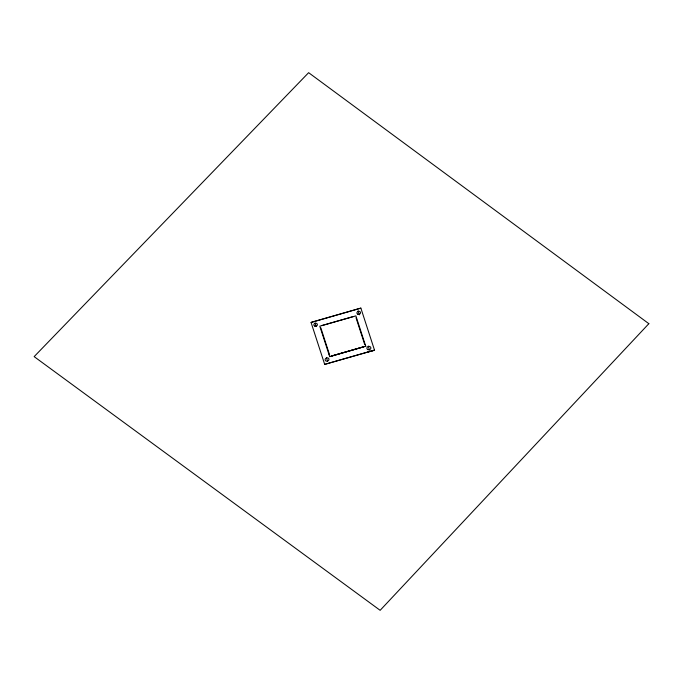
<?xml version="1.0" encoding="UTF-8"?>
<svg xmlns="http://www.w3.org/2000/svg" width="683" height="683" viewBox="0 0 683 683"><rect width="100%" height="100%" fill="white"/><g stroke="black" fill="none" stroke-linecap="round" stroke-linejoin="round"><path stroke-width="1.02" d="M311.047 322.359L360.863 308.11L374.506 350.14L324.69 364.381L311.072 322.478L360.863 308.11M365.764 346.324L355.877 315.853L319.789 326.167L329.684 356.646L365.746 346.204L329.684 356.646M320.387 328.011L320.831 327.883L329.496 354.562L329.061 354.682M356.475 317.689L356.039 317.817L364.705 344.488L365.149 344.369M367.992 352.001L374.557 350.294M326.5 357.892L327.558 361.153A1.947 1.648 -10.7 0 1 325.176 360.12A1.947 1.648 -10.7 0 1 326.525 358.012L326.5 357.892A1.947 1.648 -10.7 0 1 328.89 358.925A1.947 1.648 -10.7 0 1 327.541 361.034L327.558 361.153M353.692 316.477L321.975 325.543M363.552 346.827L331.844 355.894M315.042 322.905L316.203 326.568M358.131 310.782L359.309 314.872M368.299 346.05L369.477 350.131M374.506 350.14L324.69 364.381M648.85 323.691L380.141 610.32L34.15 356.628L308.631 72.68L648.85 323.691M357.781 314.197A1.818 1.545 -10.7 0 0 360.53 312.771A1.818 1.545 -10.7 0 0 357.849 311.508A1.818 1.545 -10.7 0 0 357.781 314.197M367.847 349.611A2.015 1.708 -10.7 0 0 370.886 348.031A2.015 1.708 -10.7 0 0 367.924 346.64A2.015 1.708 -10.7 0 0 367.847 349.611M314.735 326.107A1.793 1.52 -10.7 0 0 317.407 324.647A1.793 1.52 -10.7 0 0 314.735 323.46A1.793 1.52 -10.7 0 0 314.735 326.107"/></g></svg>
